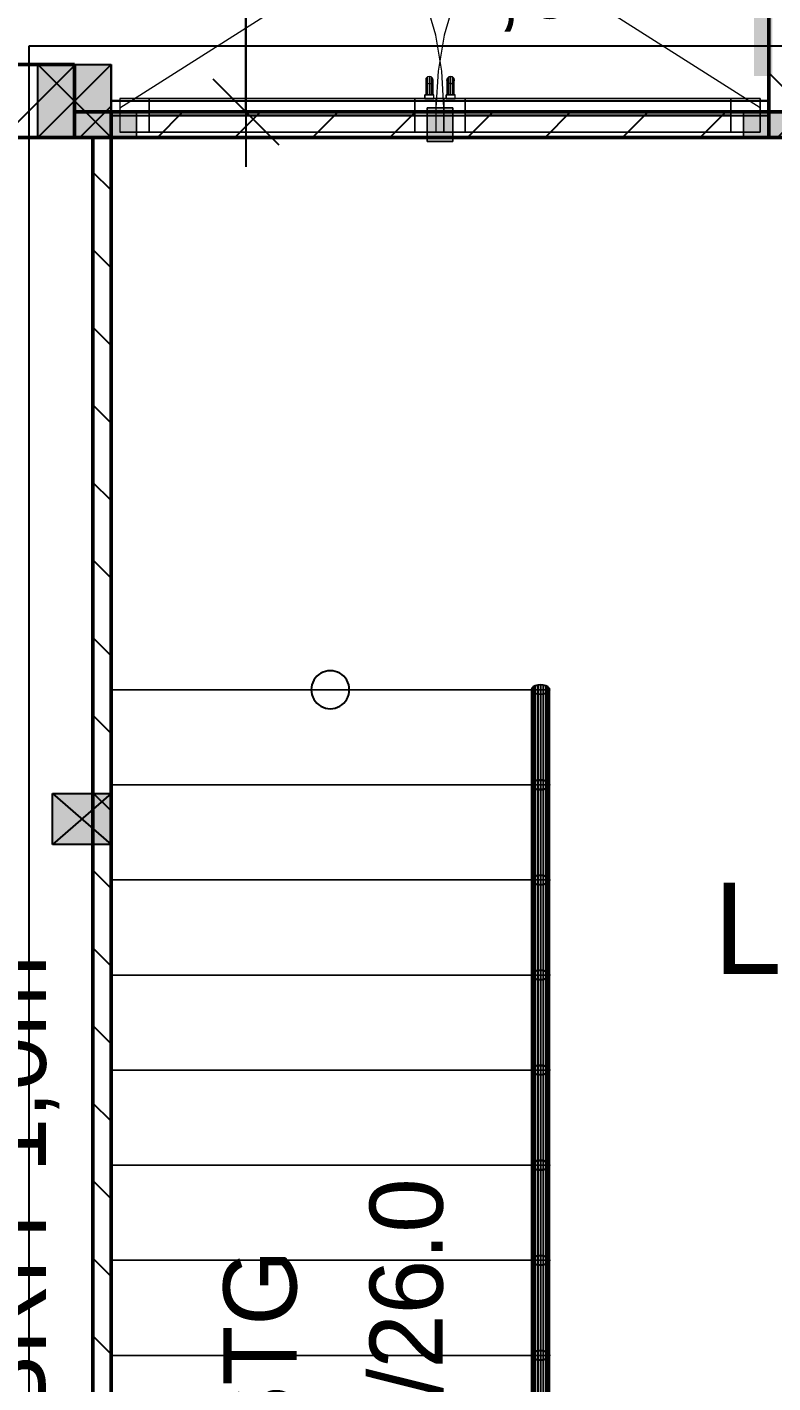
# Model space of a CAD drawing. Extents: x 0 to 756, y -25 to 420.
# Drawn here: x 216 to 256.8, y 191.5 to 265.6 of the extents above; entities that cross this region are included whole.
import ezdxf
from ezdxf.lldxf.tags import DXFTag

# ---------------------------------------------------------------- set-up
doc = ezdxf.new("R2010")
doc.units = 0
doc.layers.get('0').update_dxf_attribs({"lineweight": 25})
doc.layers.get('DEFPOINTS').update_dxf_attribs({"lineweight": 25})
doc.layers.add('A_Geschossdecke', color=7, linetype='Continuous', lineweight=25, true_color=0x008080)
doc.layers.add('H_Heizung', color=1, linetype='Continuous', lineweight=25, true_color=0xff0000)
for name, color, linetype, lineweight in [('A_Innenwand', 7, 'Continuous', 25), ('FENSTER', 7, 'Continuous', 13), ('FENSTER-FL_GEL', 7, 'VERDECKT2_S2', 13), ('FENSTERBANK', 7, 'Continuous', 13), ('PFOSTEN__ST_TZEN', 7, 'Continuous', 13), ('Standard', 7, 'Continuous', 25), ('TREPPE', 7, 'Continuous', 13), ('WAND_HOLZ_NICHT_TRAGEND', 7, 'Continuous', 13), ('WAND_HOLZ_TRAGEND', 7, 'Continuous', 13)]:
    doc.layers.add(name, color=color, linetype=linetype, lineweight=lineweight)
doc.styles.get("Standard").update_dxf_attribs({"font": 'arial.ttf'})
tags = doc.linetypes.add('VERDECKT2_S2', pattern=[0.27, 0.2, -0.07]).pattern_tags.tags
tags[6:7] = [DXFTag(74, 4), DXFTag(75, 0), DXFTag(340, '0'), DXFTag(46, 1.0), DXFTag(50, 0.0), DXFTag(44, 0.0), DXFTag(45, 0.0)]
tags[4:5] = [DXFTag(74, 4), DXFTag(75, 0), DXFTag(340, '0'), DXFTag(46, 1.0), DXFTag(50, 0.0), DXFTag(44, 0.0), DXFTag(45, 0.0)]

# ---------------------------------------------------------------- blocks, each defined once
blk = doc.blocks.new('Referenz-A0T78P30OY')
at = {"layer": 'DEFPOINTS', "color": 0, "linetype": 'Continuous', "lineweight": -2, "ltscale": 0.25}
for p, q in [((227.987, 260.978), (227.987, 260.978)), ((256.607, 260.978), (256.607, 260.978))]:
    blk.add_line(p, q, dxfattribs=at)
at = {"layer": 'DEFPOINTS', "color": 0, "linetype": 'Continuous', "lineweight": 18, "ltscale": 0.18}
for p, q in [((218.607, 259.578), (218.607, 259.578)), ((220.607, 259.578), (220.607, 259.578)), ((220.607, 259.578), (220.607, 259.578)), ((256.607, 259.578), (256.607, 259.578)), ((256.607, 259.578), (256.607, 259.578)), ((244.607, 229.378), (244.607, 229.378)), ((244.607, 229.378), (244.607, 229.378)), ((220.607, 223.71), (220.607, 223.71)), ((220.607, 223.71), (220.607, 223.71)), ((220.607, 220.91), (220.607, 220.91)), ((220.607, 220.91), (220.607, 220.91))]:
    blk.add_line(p, q, dxfattribs=at)
at = {"layer": 'FENSTER', "color": 0}
for p, q in [((237.854, 262.818), (237.827, 262.718)), ((237.854, 262.818), (237.827, 262.718)), ((237.827, 262.718), (237.827, 261.918)), ((237.827, 262.718), (237.827, 262.718)), ((237.827, 262.718), (237.854, 262.618)), ((237.827, 262.718), (237.854, 262.618)), ((237.927, 262.891), (237.854, 262.818)), ((237.927, 262.891), (237.854, 262.818)), ((237.854, 261.918), (237.854, 262.818)), ((237.854, 262.818), (237.854, 262.818)), ((237.854, 262.618), (237.854, 261.918)), ((237.854, 262.618), (237.927, 262.545)), ((237.854, 262.618), (237.854, 262.618)), ((237.854, 262.618), (237.927, 262.545)), ((238.027, 262.918), (237.927, 262.891)), ((238.027, 262.918), (237.927, 262.891)), ((237.927, 261.918), (237.927, 262.891)), ((237.927, 262.891), (237.927, 262.891)), ((237.927, 261.918), (237.927, 262.545)), ((237.927, 262.545), (238.027, 262.518)), ((237.927, 262.545), (237.927, 262.545)), ((237.927, 262.545), (238.027, 262.518)), ((238.027, 261.918), (238.027, 262.918)), ((238.127, 262.891), (238.027, 262.918)), ((238.027, 262.918), (238.027, 262.918)), ((238.127, 262.891), (238.027, 262.918)), ((238.027, 262.518), (238.127, 262.545)), ((238.027, 262.518), (238.127, 262.545)), ((238.027, 261.918), (238.027, 262.518)), ((238.027, 262.518), (238.027, 262.518)), ((238.127, 261.918), (238.127, 262.891)), ((238.2, 262.818), (238.127, 262.891)), ((238.127, 262.891), (238.127, 262.891)), ((238.2, 262.818), (238.127, 262.891)), ((238.127, 262.545), (238.2, 262.618)), ((238.127, 262.545), (238.2, 262.618)), ((238.127, 261.918), (238.127, 262.545)), ((238.127, 262.545), (238.127, 262.545)), ((238.2, 261.918), (238.2, 262.818)), ((238.227, 262.718), (238.2, 262.818)), ((238.2, 262.818), (238.2, 262.818)), ((238.227, 262.718), (238.2, 262.818)), ((238.2, 262.618), (238.227, 262.718)), ((238.2, 262.618), (238.227, 262.718)), ((238.2, 261.918), (238.2, 262.618)), ((238.2, 262.618), (238.2, 262.618)), ((238.227, 261.918), (238.227, 262.718)), ((238.227, 262.718), (238.227, 262.718)), ((239.014, 262.818), (238.987, 262.718)), ((238.987, 262.718), (239.014, 262.818)), ((238.987, 262.718), (238.987, 261.918)), ((239.014, 262.618), (238.987, 262.718)), ((238.987, 262.718), (238.987, 262.718)), ((238.987, 262.718), (239.014, 262.618)), ((239.087, 262.891), (239.014, 262.818)), ((239.014, 262.818), (239.087, 262.891)), ((239.014, 261.918), (239.014, 262.818)), ((239.014, 262.818), (239.014, 262.818)), ((239.087, 262.545), (239.014, 262.618)), ((239.014, 262.618), (239.014, 261.918)), ((239.014, 262.618), (239.087, 262.545)), ((239.014, 262.618), (239.014, 262.618)), ((239.187, 262.918), (239.087, 262.891)), ((239.087, 262.891), (239.187, 262.918)), ((239.087, 261.918), (239.087, 262.891)), ((239.087, 262.891), (239.087, 262.891)), ((239.187, 262.518), (239.087, 262.545)), ((239.087, 261.918), (239.087, 262.545)), ((239.087, 262.545), (239.187, 262.518)), ((239.087, 262.545), (239.087, 262.545)), ((239.187, 261.918), (239.187, 262.918)), ((239.287, 262.891), (239.187, 262.918)), ((239.187, 262.918), (239.287, 262.891)), ((239.187, 262.918), (239.187, 262.918)), ((239.287, 262.545), (239.187, 262.518)), ((239.187, 262.518), (239.287, 262.545)), ((239.187, 261.918), (239.187, 262.518)), ((239.187, 262.518), (239.187, 262.518)), ((239.287, 261.918), (239.287, 262.891)), ((239.36, 262.818), (239.287, 262.891)), ((239.287, 262.891), (239.36, 262.818)), ((239.287, 262.891), (239.287, 262.891)), ((239.36, 262.618), (239.287, 262.545)), ((239.287, 262.545), (239.36, 262.618)), ((239.287, 261.918), (239.287, 262.545)), ((239.287, 262.545), (239.287, 262.545)), ((239.36, 261.918), (239.36, 262.818)), ((239.387, 262.718), (239.36, 262.818)), ((239.36, 262.818), (239.387, 262.718)), ((239.36, 262.818), (239.36, 262.818)), ((239.387, 262.718), (239.36, 262.618)), ((239.36, 262.618), (239.387, 262.718)), ((239.36, 261.918), (239.36, 262.618)), ((239.36, 262.618), (239.36, 262.618)), ((239.387, 261.918), (239.387, 262.718)), ((239.387, 262.718), (239.387, 262.718)), ((238.277, 261.918), (237.777, 261.918)), ((237.777, 261.918), (237.777, 261.718)), ((237.777, 261.918), (238.277, 261.918)), ((237.777, 261.718), (237.777, 261.918)), ((237.777, 261.918), (237.777, 261.918)), ((237.827, 261.918), (237.854, 261.918)), ((237.827, 261.918), (237.854, 261.918)), ((237.854, 261.918), (237.927, 261.918)), ((237.854, 261.918), (237.927, 261.918)), ((237.927, 261.918), (238.027, 261.918)), ((237.927, 261.918), (238.027, 261.918)), ((238.027, 261.918), (238.127, 261.918)), ((238.027, 261.918), (238.127, 261.918)), ((238.127, 261.918), (238.2, 261.918)), ((238.127, 261.918), (238.2, 261.918)), ((238.2, 261.918), (238.227, 261.918)), ((238.2, 261.918), (238.227, 261.918)), ((238.277, 261.718), (238.277, 261.918)), ((238.277, 261.718), (238.277, 261.918)), ((238.277, 261.918), (238.277, 261.918)), ((239.437, 261.918), (238.937, 261.918)), ((238.937, 261.918), (238.937, 261.718)), ((238.937, 261.918), (239.437, 261.918)), ((238.937, 261.718), (238.937, 261.918)), ((238.937, 261.918), (238.937, 261.918)), ((238.987, 261.918), (239.014, 261.918)), ((238.987, 261.918), (239.014, 261.918)), ((239.014, 261.918), (239.087, 261.918)), ((239.014, 261.918), (239.087, 261.918)), ((239.087, 261.918), (239.187, 261.918)), ((239.087, 261.918), (239.187, 261.918)), ((239.187, 261.918), (239.287, 261.918)), ((239.187, 261.918), (239.287, 261.918)), ((239.287, 261.918), (239.36, 261.918)), ((239.287, 261.918), (239.36, 261.918)), ((239.36, 261.918), (239.387, 261.918)), ((239.36, 261.918), (239.387, 261.918)), ((239.437, 261.718), (239.437, 261.918)), ((239.437, 261.718), (239.437, 261.918)), ((239.437, 261.918), (239.437, 261.918)), ((222.687, 261.718), (221.087, 261.718)), ((221.087, 261.718), (221.087, 259.878)), ((222.687, 261.718), (221.087, 261.718)), ((221.087, 261.718), (221.087, 261.718)), ((221.087, 261.718), (221.087, 259.878)), ((222.687, 259.878), (222.687, 261.718)), ((222.687, 261.718), (222.687, 261.718)), ((222.687, 261.718), (222.687, 259.878)), ((237.227, 261.718), (222.687, 261.718)), ((222.687, 261.718), (222.687, 259.878)), ((237.227, 261.718), (222.687, 261.718)), ((222.687, 261.718), (222.687, 261.718)), ((222.687, 261.718), (222.687, 259.878)), ((237.227, 261.718), (222.687, 261.718)), ((222.687, 261.718), (222.687, 259.878)), ((237.227, 261.718), (222.687, 261.718)), ((222.687, 261.718), (222.687, 261.718)), ((222.687, 261.718), (222.687, 259.878)), ((238.827, 261.718), (237.227, 261.718)), ((237.227, 261.718), (237.227, 259.878)), ((238.827, 261.718), (237.227, 261.718)), ((237.227, 261.718), (237.227, 261.718)), ((237.227, 261.718), (237.227, 259.878)), ((237.227, 259.878), (237.227, 261.718)), ((237.227, 261.718), (237.227, 261.718)), ((237.227, 261.718), (237.227, 259.878)), ((237.227, 259.878), (237.227, 261.718)), ((237.227, 261.718), (237.227, 261.718)), ((237.227, 261.718), (237.227, 259.878)), ((237.777, 261.718), (238.277, 261.718)), ((237.777, 261.718), (237.777, 261.718)), ((237.777, 261.718), (238.277, 261.718)), ((238.277, 261.718), (238.277, 261.718)), ((238.827, 259.878), (238.827, 261.718)), ((238.827, 261.718), (238.827, 261.718)), ((238.827, 261.718), (238.827, 259.878)), ((238.937, 261.718), (239.437, 261.718)), ((238.937, 261.718), (238.937, 261.718)), ((238.937, 261.718), (239.437, 261.718)), ((239.437, 261.718), (239.437, 261.718)), ((237.227, 260.798), (222.687, 260.798)), ((222.687, 260.798), (222.687, 260.798)), ((222.687, 260.798), (237.227, 260.798)), ((222.687, 260.798), (237.227, 260.798)), ((222.687, 260.798), (237.227, 260.798)), ((229.957, 260.798), (222.687, 260.798)), ((237.227, 260.798), (229.957, 260.798)), ((237.227, 260.798), (237.227, 260.798)), ((254.527, 260.798), (239.987, 260.798)), ((239.987, 260.798), (239.987, 260.798)), ((239.987, 260.798), (254.527, 260.798)), ((254.527, 260.798), (239.987, 260.798)), ((254.527, 260.798), (239.987, 260.798)), ((247.257, 260.798), (239.987, 260.798)), ((254.527, 260.798), (247.257, 260.798)), ((254.527, 260.798), (254.527, 260.798)), ((221.087, 259.878), (222.687, 259.878)), ((221.087, 259.878), (221.087, 259.878)), ((222.687, 259.878), (221.087, 259.878)), ((222.687, 259.878), (222.687, 259.878)), ((222.687, 259.878), (237.227, 259.878)), ((222.687, 259.878), (222.687, 259.878)), ((237.227, 259.878), (222.687, 259.878)), ((222.687, 259.878), (237.227, 259.878)), ((222.687, 259.878), (222.687, 259.878)), ((237.227, 259.878), (222.687, 259.878)), ((237.227, 259.878), (238.827, 259.878)), ((237.227, 259.878), (237.227, 259.878)), ((238.827, 259.878), (237.227, 259.878)), ((237.227, 259.878), (237.227, 259.878)), ((237.227, 259.878), (237.227, 259.878)), ((238.827, 259.878), (238.827, 259.878))]:
    blk.add_line(p, q, dxfattribs=at)
at = {"layer": 'FENSTER', "color": 0, "linetype": 'Continuous', "ltscale": 0.13}
for p, q in [((237.907, 259.358), (237.907, 261.198)), ((237.907, 261.198), (239.307, 261.198)), ((239.307, 261.198), (237.907, 261.198)), ((237.907, 261.198), (237.907, 259.358)), ((239.307, 261.198), (237.907, 261.198)), ((237.907, 261.198), (237.907, 261.198)), ((237.907, 261.198), (237.907, 259.358)), ((239.987, 261.718), (238.387, 261.718)), ((238.387, 261.718), (238.387, 259.878)), ((239.987, 261.718), (238.387, 261.718)), ((238.387, 261.718), (238.387, 261.718)), ((238.387, 261.718), (238.387, 259.878)), ((239.307, 261.198), (239.307, 259.358)), ((239.307, 259.358), (239.307, 261.198)), ((239.307, 261.198), (239.307, 261.198)), ((239.307, 261.198), (239.307, 259.358)), ((239.987, 259.878), (239.987, 261.718)), ((239.987, 261.718), (239.987, 261.718)), ((239.987, 261.718), (239.987, 259.878)), ((254.527, 261.718), (239.987, 261.718)), ((239.987, 261.718), (239.987, 259.878)), ((254.527, 261.718), (239.987, 261.718)), ((239.987, 261.718), (239.987, 261.718)), ((239.987, 261.718), (239.987, 259.878)), ((254.527, 261.718), (239.987, 261.718)), ((239.987, 261.718), (239.987, 259.878)), ((254.527, 261.718), (239.987, 261.718)), ((239.987, 261.718), (239.987, 261.718)), ((239.987, 261.718), (239.987, 259.878)), ((256.127, 261.718), (254.527, 261.718)), ((254.527, 261.718), (254.527, 259.878)), ((256.127, 261.718), (254.527, 261.718)), ((254.527, 261.718), (254.527, 261.718)), ((254.527, 261.718), (254.527, 259.878)), ((254.527, 259.878), (254.527, 261.718)), ((254.527, 261.718), (254.527, 261.718)), ((254.527, 261.718), (254.527, 259.878)), ((254.527, 259.878), (254.527, 261.718)), ((254.527, 261.718), (254.527, 261.718)), ((254.527, 261.718), (254.527, 259.878)), ((256.127, 259.878), (256.127, 261.718)), ((256.127, 261.718), (256.127, 261.718)), ((256.127, 261.718), (256.127, 259.878)), ((220.607, 259.578), (220.607, 260.978)), ((220.607, 260.978), (222.007, 260.978)), ((222.007, 260.978), (220.607, 260.978)), ((220.607, 260.978), (220.607, 259.578)), ((222.007, 260.978), (220.607, 260.978)), ((220.607, 260.978), (220.607, 260.978)), ((220.607, 260.978), (220.607, 259.578)), ((222.007, 260.978), (222.007, 259.578)), ((222.007, 259.578), (222.007, 260.978)), ((222.007, 260.978), (237.907, 260.978)), ((222.007, 259.578), (222.007, 260.978)), ((222.007, 260.978), (222.007, 260.978)), ((222.007, 260.978), (222.007, 259.578)), ((255.207, 260.978), (222.007, 260.978)), ((222.007, 260.978), (222.007, 259.578)), ((255.207, 260.978), (222.007, 260.978)), ((222.007, 260.978), (222.007, 260.978)), ((222.007, 260.978), (222.007, 259.578)), ((255.207, 260.978), (222.007, 260.978)), ((222.007, 260.978), (222.007, 259.578)), ((255.207, 260.978), (222.007, 260.978)), ((222.007, 260.978), (222.007, 260.978)), ((222.007, 260.978), (222.007, 259.578)), ((237.907, 260.978), (237.907, 259.578)), ((239.307, 259.578), (239.307, 260.978)), ((239.307, 260.978), (255.207, 260.978)), ((255.207, 259.578), (255.207, 260.978)), ((255.207, 260.978), (256.607, 260.978)), ((255.207, 260.978), (255.207, 259.578)), ((256.607, 260.978), (255.207, 260.978)), ((255.207, 260.978), (255.207, 259.578)), ((256.607, 260.978), (255.207, 260.978)), ((255.207, 260.978), (255.207, 260.978)), ((255.207, 260.978), (255.207, 259.578)), ((255.207, 259.578), (255.207, 260.978)), ((255.207, 260.978), (255.207, 260.978)), ((255.207, 260.978), (255.207, 259.578)), ((255.207, 259.578), (255.207, 260.978)), ((255.207, 260.978), (255.207, 260.978)), ((255.207, 260.978), (255.207, 259.578)), ((256.607, 260.978), (256.607, 259.578)), ((256.607, 259.578), (256.607, 260.978)), ((256.607, 260.978), (256.607, 260.978)), ((256.607, 260.978), (256.607, 259.578)), ((222.007, 259.578), (220.607, 259.578)), ((220.607, 259.578), (222.007, 259.578)), ((220.607, 259.578), (220.607, 259.578)), ((222.007, 259.578), (220.607, 259.578)), ((237.907, 259.578), (222.007, 259.578)), ((222.007, 259.578), (222.007, 259.578)), ((222.007, 259.578), (255.207, 259.578)), ((222.007, 259.578), (222.007, 259.578)), ((255.207, 259.578), (222.007, 259.578)), ((222.007, 259.578), (255.207, 259.578)), ((222.007, 259.578), (222.007, 259.578)), ((255.207, 259.578), (222.007, 259.578)), ((238.387, 259.878), (239.987, 259.878)), ((238.387, 259.878), (238.387, 259.878)), ((239.987, 259.878), (238.387, 259.878)), ((255.207, 259.578), (239.307, 259.578)), ((239.987, 259.878), (239.987, 259.878)), ((239.987, 259.878), (254.527, 259.878)), ((239.987, 259.878), (239.987, 259.878)), ((254.527, 259.878), (239.987, 259.878)), ((239.987, 259.878), (254.527, 259.878)), ((239.987, 259.878), (239.987, 259.878)), ((254.527, 259.878), (239.987, 259.878)), ((254.527, 259.878), (256.127, 259.878)), ((254.527, 259.878), (254.527, 259.878)), ((256.127, 259.878), (254.527, 259.878)), ((254.527, 259.878), (254.527, 259.878)), ((254.527, 259.878), (254.527, 259.878)), ((256.607, 259.578), (255.207, 259.578)), ((255.207, 259.578), (256.607, 259.578)), ((255.207, 259.578), (255.207, 259.578)), ((256.607, 259.578), (255.207, 259.578)), ((255.207, 259.578), (255.207, 259.578)), ((255.207, 259.578), (255.207, 259.578)), ((256.127, 259.878), (256.127, 259.878)), ((256.607, 259.578), (256.607, 259.578)), ((239.307, 259.358), (237.907, 259.358)), ((237.907, 259.358), (239.307, 259.358)), ((237.907, 259.358), (237.907, 259.358)), ((239.307, 259.358), (237.907, 259.358)), ((239.307, 259.358), (239.307, 259.358))]:
    blk.add_line(p, q, dxfattribs=at)
for points in [[(237.907, 259.358), (239.307, 259.358), (237.907, 261.198)], [(239.307, 259.358), (239.307, 261.198), (237.907, 261.198)], [(220.607, 259.578), (222.007, 259.578), (220.607, 260.978)], [(222.007, 259.578), (222.007, 260.978), (220.607, 260.978)], [(222.007, 260.978), (220.607, 260.978), (220.607, 260.978)], [(255.207, 259.578), (256.607, 259.578), (255.207, 260.978)], [(256.607, 259.578), (256.607, 260.978), (255.207, 260.978)], [(256.607, 260.978), (255.207, 260.978), (255.207, 260.978)]]:
    blk.add_solid(points, dxfattribs=at)
at = {"layer": 'FENSTER-FL_GEL', "color": 0, "linetype": 'VERDECKT2_S2', "ltscale": 0.13}
for p, q in [((221.087, 261.198), (236.066, 270.703)), ((256.127, 261.198), (241.149, 270.703)), ((238.375, 265.176), (237.816, 267.102)), ((239.399, 267.102), (238.839, 265.176)), ((238.714, 263.2), (238.375, 265.176)), ((238.839, 265.176), (238.501, 263.2)), ((238.501, 263.2), (238.387, 261.198)), ((238.827, 261.198), (238.714, 263.2))]:
    blk.add_line(p, q, dxfattribs=at)
at = {"layer": 'FENSTERBANK', "color": 0, "lineweight": -2}
for p, q in [((220.607, 261.578), (220.607, 260.778)), ((256.607, 261.578), (220.607, 261.578)), ((220.607, 261.578), (220.607, 261.578)), ((220.607, 261.578), (220.607, 260.978)), ((220.607, 261.578), (256.607, 261.578)), ((256.607, 261.578), (220.607, 261.578)), ((220.607, 261.578), (220.607, 260.778)), ((220.607, 260.978), (220.607, 261.578)), ((220.607, 261.578), (256.607, 261.578)), ((220.607, 261.578), (220.607, 261.578)), ((256.607, 260.778), (256.607, 261.578)), ((256.607, 261.578), (256.607, 260.978)), ((256.607, 261.578), (256.607, 261.578)), ((256.607, 260.778), (256.607, 261.578)), ((256.607, 260.978), (256.607, 261.578)), ((256.607, 261.578), (256.607, 261.578)), ((220.607, 260.978), (220.607, 260.778)), ((220.607, 260.978), (220.607, 260.978)), ((220.607, 260.978), (256.607, 260.978)), ((256.607, 260.978), (220.607, 260.978)), ((256.607, 260.978), (220.607, 260.978)), ((220.607, 260.978), (220.607, 260.978)), ((220.607, 260.978), (256.607, 260.978)), ((220.607, 260.778), (220.607, 260.978)), ((220.607, 260.778), (256.607, 260.778)), ((220.607, 260.778), (220.607, 260.778)), ((220.607, 260.778), (256.607, 260.778)), ((220.607, 260.778), (256.607, 260.778)), ((220.607, 260.778), (220.607, 260.778)), ((220.607, 260.778), (256.607, 260.778)), ((256.607, 260.978), (256.607, 260.978)), ((256.607, 260.978), (256.607, 260.778)), ((256.607, 260.978), (256.607, 260.978)), ((256.607, 260.778), (256.607, 260.978)), ((256.607, 260.778), (256.607, 260.778)), ((256.607, 260.778), (256.607, 260.778))]:
    blk.add_line(p, q, dxfattribs=at)
at = {"layer": 'FENSTERBANK', "color": 0, "lineweight": 18}
for p, q in [((220.607, 260.978), (256.607, 260.978)), ((256.607, 260.978), (220.607, 260.978))]:
    blk.add_line(p, q, dxfattribs=at)
at = {"layer": 'Standard', "color": 0, "lineweight": -2}
for p, q in [((227.987, 260.978), (227.987, 270.975)), ((227.987, 266.978), (227.987, 257.978)), ((216.607, 263.578), (220.607, 263.578)), ((216.607, 259.578), (216.607, 263.578)), ((216.607, 263.578), (220.607, 259.578)), ((220.607, 263.578), (216.607, 259.578)), ((220.607, 263.578), (220.607, 259.578)), ((220.607, 259.578), (220.607, 263.578)), ((226.187, 262.778), (229.787, 259.178)), ((224.987, 260.978), (230.987, 260.978)), ((220.607, 259.578), (216.607, 259.578)), ((243.632, 229.458), (243.607, 229.378)), ((243.607, 229.378), (243.607, 224.178)), ((243.632, 229.298), (243.607, 229.378)), ((243.703, 229.531), (243.632, 229.458)), ((243.632, 229.458), (243.632, 224.258)), ((243.703, 229.225), (243.632, 229.298)), ((243.632, 229.298), (243.632, 224.098)), ((243.813, 229.588), (243.703, 229.531)), ((243.703, 229.531), (243.703, 224.331)), ((243.813, 229.168), (243.703, 229.225)), ((243.703, 229.225), (243.703, 224.025)), ((243.953, 229.625), (243.813, 229.588)), ((243.813, 229.588), (243.813, 224.388)), ((243.953, 229.131), (243.813, 229.168)), ((243.813, 229.168), (243.813, 223.968)), ((244.107, 229.638), (243.953, 229.625)), ((243.953, 229.625), (243.953, 224.425)), ((244.107, 229.118), (243.953, 229.131)), ((243.953, 229.131), (243.953, 223.931)), ((244.107, 229.638), (244.107, 224.438)), ((244.262, 229.625), (244.107, 229.638)), ((244.262, 229.131), (244.107, 229.118)), ((244.107, 229.118), (244.107, 223.918)), ((244.262, 229.625), (244.262, 224.425)), ((244.401, 229.588), (244.262, 229.625)), ((244.401, 229.168), (244.262, 229.131)), ((244.262, 229.131), (244.262, 223.931)), ((244.401, 229.588), (244.401, 224.388)), ((244.512, 229.531), (244.401, 229.588)), ((244.512, 229.225), (244.401, 229.168)), ((244.401, 229.168), (244.401, 223.968)), ((244.512, 229.531), (244.512, 224.331)), ((244.583, 229.458), (244.512, 229.531)), ((244.583, 229.298), (244.512, 229.225)), ((244.512, 229.225), (244.512, 224.025)), ((244.583, 229.458), (244.583, 224.258)), ((244.607, 229.378), (244.583, 229.458)), ((244.607, 229.378), (244.583, 229.298)), ((244.583, 229.298), (244.583, 224.098)), ((244.607, 224.178), (244.607, 229.378)), ((243.607, 224.178), (243.632, 224.258)), ((243.632, 224.258), (243.607, 224.178)), ((243.607, 224.178), (243.632, 224.098)), ((243.607, 224.178), (243.607, 218.978)), ((243.632, 224.098), (243.607, 224.178)), ((243.632, 224.258), (243.703, 224.331)), ((243.703, 224.331), (243.632, 224.258)), ((243.632, 224.258), (243.632, 219.058)), ((243.632, 224.098), (243.703, 224.025)), ((243.703, 224.025), (243.632, 224.098)), ((243.632, 224.098), (243.632, 218.898)), ((243.703, 224.331), (243.813, 224.388)), ((243.813, 224.388), (243.703, 224.331)), ((243.703, 224.331), (243.703, 219.131)), ((243.703, 224.025), (243.813, 223.968)), ((243.813, 223.968), (243.703, 224.025)), ((243.703, 224.025), (243.703, 218.825)), ((243.813, 224.388), (243.953, 224.425)), ((243.953, 224.425), (243.813, 224.388)), ((243.813, 224.388), (243.813, 219.188)), ((243.813, 223.968), (243.953, 223.931)), ((243.953, 223.931), (243.813, 223.968)), ((243.813, 223.968), (243.813, 218.768)), ((243.953, 224.425), (244.107, 224.438)), ((244.107, 224.438), (243.953, 224.425)), ((243.953, 224.425), (243.953, 219.225)), ((243.953, 223.931), (244.107, 223.918)), ((244.107, 223.918), (243.953, 223.931)), ((243.953, 223.931), (243.953, 218.731)), ((244.107, 224.438), (244.262, 224.425)), ((244.107, 224.438), (244.107, 219.238)), ((244.262, 224.425), (244.107, 224.438)), ((244.107, 223.918), (244.262, 223.931)), ((244.262, 223.931), (244.107, 223.918)), ((244.107, 223.918), (244.107, 218.718)), ((244.262, 224.425), (244.401, 224.388)), ((244.262, 224.425), (244.262, 219.225)), ((244.401, 224.388), (244.262, 224.425)), ((244.262, 223.931), (244.401, 223.968)), ((244.401, 223.968), (244.262, 223.931)), ((244.262, 223.931), (244.262, 218.731)), ((244.401, 224.388), (244.512, 224.331)), ((244.401, 224.388), (244.401, 219.188)), ((244.512, 224.331), (244.401, 224.388)), ((244.401, 223.968), (244.512, 224.025)), ((244.512, 224.025), (244.401, 223.968)), ((244.401, 223.968), (244.401, 218.768)), ((244.512, 224.331), (244.583, 224.258)), ((244.512, 224.331), (244.512, 219.131)), ((244.583, 224.258), (244.512, 224.331)), ((244.512, 224.025), (244.583, 224.098)), ((244.583, 224.098), (244.512, 224.025)), ((244.512, 224.025), (244.512, 218.825)), ((244.583, 224.258), (244.607, 224.178)), ((244.583, 224.258), (244.583, 219.058)), ((244.607, 224.178), (244.583, 224.258)), ((244.583, 224.098), (244.607, 224.178)), ((244.607, 224.178), (244.583, 224.098)), ((244.583, 224.098), (244.583, 218.898)), ((244.607, 218.978), (244.607, 224.178)), ((217.407, 223.71), (220.607, 223.71)), ((217.407, 220.91), (217.407, 223.71)), ((217.407, 223.71), (220.607, 220.91)), ((220.607, 223.71), (217.407, 220.91)), ((220.607, 223.71), (220.607, 220.91)), ((220.607, 220.91), (220.607, 223.71)), ((220.607, 220.91), (217.407, 220.91)), ((243.607, 218.978), (243.632, 219.058)), ((243.632, 219.058), (243.607, 218.978)), ((243.607, 218.978), (243.632, 218.898)), ((243.607, 218.978), (243.607, 213.778)), ((243.632, 218.898), (243.607, 218.978)), ((243.632, 219.058), (243.703, 219.131)), ((243.703, 219.131), (243.632, 219.058)), ((243.632, 219.058), (243.632, 213.858)), ((243.632, 218.898), (243.703, 218.825)), ((243.703, 218.825), (243.632, 218.898)), ((243.632, 218.898), (243.632, 213.698)), ((243.703, 219.131), (243.813, 219.188)), ((243.813, 219.188), (243.703, 219.131)), ((243.703, 219.131), (243.703, 213.931)), ((243.703, 218.825), (243.813, 218.768)), ((243.813, 218.768), (243.703, 218.825)), ((243.703, 218.825), (243.703, 213.625)), ((243.813, 219.188), (243.953, 219.225)), ((243.953, 219.225), (243.813, 219.188)), ((243.813, 219.188), (243.813, 213.988)), ((243.813, 218.768), (243.953, 218.731)), ((243.953, 218.731), (243.813, 218.768)), ((243.813, 218.768), (243.813, 213.568)), ((243.953, 219.225), (244.107, 219.238)), ((244.107, 219.238), (243.953, 219.225)), ((243.953, 219.225), (243.953, 214.025)), ((243.953, 218.731), (244.107, 218.718)), ((244.107, 218.718), (243.953, 218.731)), ((243.953, 218.731), (243.953, 213.531)), ((244.107, 219.238), (244.262, 219.225)), ((244.107, 219.238), (244.107, 214.038)), ((244.262, 219.225), (244.107, 219.238)), ((244.107, 218.718), (244.262, 218.731)), ((244.262, 218.731), (244.107, 218.718)), ((244.262, 219.225), (244.401, 219.188)), ((244.262, 219.225), (244.262, 214.025)), ((244.401, 219.188), (244.262, 219.225)), ((244.262, 218.731), (244.401, 218.768)), ((244.401, 218.768), (244.262, 218.731)), ((244.262, 218.731), (244.262, 213.531)), ((244.401, 219.188), (244.512, 219.131)), ((244.401, 219.188), (244.401, 213.988)), ((244.512, 219.131), (244.401, 219.188)), ((244.401, 218.768), (244.512, 218.825)), ((244.512, 218.825), (244.401, 218.768)), ((244.401, 218.768), (244.401, 213.568)), ((244.512, 219.131), (244.583, 219.058)), ((244.512, 219.131), (244.512, 213.931)), ((244.583, 219.058), (244.512, 219.131)), ((244.512, 218.825), (244.583, 218.898)), ((244.583, 218.898), (244.512, 218.825)), ((244.512, 218.825), (244.512, 213.625)), ((244.583, 219.058), (244.607, 218.978)), ((244.583, 219.058), (244.583, 213.858)), ((244.607, 218.978), (244.583, 219.058)), ((244.583, 218.898), (244.607, 218.978)), ((244.607, 218.978), (244.583, 218.898)), ((244.583, 218.898), (244.583, 213.698)), ((244.607, 213.778), (244.607, 218.978)), ((244.107, 218.718), (244.107, 213.518)), ((243.607, 213.778), (243.632, 213.858)), ((243.632, 213.858), (243.607, 213.778)), ((243.607, 213.778), (243.632, 213.698)), ((243.607, 213.778), (243.607, 208.578)), ((243.632, 213.698), (243.607, 213.778)), ((243.632, 213.858), (243.703, 213.931)), ((243.703, 213.931), (243.632, 213.858)), ((243.632, 213.858), (243.632, 208.658)), ((243.632, 213.698), (243.703, 213.625)), ((243.703, 213.625), (243.632, 213.698)), ((243.632, 213.698), (243.632, 208.498)), ((243.703, 213.931), (243.813, 213.988)), ((243.813, 213.988), (243.703, 213.931)), ((243.703, 213.931), (243.703, 208.731)), ((243.703, 213.625), (243.813, 213.568)), ((243.813, 213.568), (243.703, 213.625)), ((243.703, 213.625), (243.703, 208.425)), ((243.813, 213.988), (243.953, 214.025)), ((243.953, 214.025), (243.813, 213.988)), ((243.813, 213.988), (243.813, 208.788)), ((243.813, 213.568), (243.953, 213.531)), ((243.953, 213.531), (243.813, 213.568)), ((243.813, 213.568), (243.813, 208.368)), ((243.953, 214.025), (244.107, 214.038)), ((244.107, 214.038), (243.953, 214.025)), ((243.953, 214.025), (243.953, 208.825)), ((243.953, 213.531), (244.107, 213.518)), ((244.107, 213.518), (243.953, 213.531)), ((243.953, 213.531), (243.953, 208.331)), ((244.107, 214.038), (244.262, 214.025)), ((244.107, 214.038), (244.107, 208.838)), ((244.262, 214.025), (244.107, 214.038)), ((244.107, 213.518), (244.262, 213.531)), ((244.262, 213.531), (244.107, 213.518)), ((244.262, 214.025), (244.401, 213.988)), ((244.262, 214.025), (244.262, 208.825)), ((244.401, 213.988), (244.262, 214.025)), ((244.262, 213.531), (244.401, 213.568)), ((244.401, 213.568), (244.262, 213.531)), ((244.262, 213.531), (244.262, 208.331)), ((244.401, 213.988), (244.512, 213.931)), ((244.401, 213.988), (244.401, 208.788)), ((244.512, 213.931), (244.401, 213.988)), ((244.401, 213.568), (244.512, 213.625)), ((244.512, 213.625), (244.401, 213.568)), ((244.401, 213.568), (244.401, 208.368)), ((244.512, 213.931), (244.583, 213.858)), ((244.512, 213.931), (244.512, 208.731)), ((244.583, 213.858), (244.512, 213.931)), ((244.512, 213.625), (244.583, 213.698)), ((244.583, 213.698), (244.512, 213.625)), ((244.512, 213.625), (244.512, 208.425)), ((244.583, 213.858), (244.607, 213.778)), ((244.583, 213.858), (244.583, 208.658)), ((244.607, 213.778), (244.583, 213.858)), ((244.583, 213.698), (244.607, 213.778)), ((244.607, 213.778), (244.583, 213.698)), ((244.583, 213.698), (244.583, 208.498)), ((244.607, 208.578), (244.607, 213.778)), ((244.107, 213.518), (244.107, 208.318)), ((243.607, 208.578), (243.632, 208.658)), ((243.632, 208.658), (243.607, 208.578)), ((243.607, 208.578), (243.632, 208.498)), ((243.607, 208.578), (243.607, 203.378)), ((243.632, 208.498), (243.607, 208.578)), ((243.632, 208.658), (243.703, 208.731)), ((243.703, 208.731), (243.632, 208.658)), ((243.632, 208.658), (243.632, 203.458)), ((243.632, 208.498), (243.703, 208.425)), ((243.703, 208.425), (243.632, 208.498)), ((243.632, 208.498), (243.632, 203.298)), ((243.703, 208.731), (243.813, 208.788)), ((243.813, 208.788), (243.703, 208.731)), ((243.703, 208.731), (243.703, 203.531)), ((243.703, 208.425), (243.813, 208.368)), ((243.813, 208.368), (243.703, 208.425)), ((243.703, 208.425), (243.703, 203.225)), ((243.813, 208.788), (243.953, 208.825)), ((243.953, 208.825), (243.813, 208.788)), ((243.813, 208.788), (243.813, 203.588)), ((243.813, 208.368), (243.953, 208.331)), ((243.953, 208.331), (243.813, 208.368)), ((243.813, 208.368), (243.813, 203.168)), ((243.953, 208.825), (244.107, 208.838)), ((244.107, 208.838), (243.953, 208.825)), ((243.953, 208.825), (243.953, 203.625)), ((244.107, 208.838), (244.262, 208.825)), ((244.107, 208.838), (244.107, 203.638)), ((244.262, 208.825), (244.107, 208.838)), ((244.262, 208.825), (244.401, 208.788)), ((244.262, 208.825), (244.262, 203.625)), ((244.401, 208.788), (244.262, 208.825)), ((244.262, 208.331), (244.401, 208.368)), ((244.401, 208.368), (244.262, 208.331)), ((244.401, 208.788), (244.512, 208.731)), ((244.401, 208.788), (244.401, 203.588)), ((244.512, 208.731), (244.401, 208.788)), ((244.401, 208.368), (244.512, 208.425)), ((244.512, 208.425), (244.401, 208.368)), ((244.401, 208.368), (244.401, 203.168)), ((244.512, 208.731), (244.583, 208.658)), ((244.512, 208.731), (244.512, 203.531)), ((244.583, 208.658), (244.512, 208.731)), ((244.512, 208.425), (244.583, 208.498)), ((244.583, 208.498), (244.512, 208.425)), ((244.512, 208.425), (244.512, 203.225)), ((244.583, 208.658), (244.607, 208.578)), ((244.583, 208.658), (244.583, 203.458)), ((244.607, 208.578), (244.583, 208.658)), ((244.583, 208.498), (244.607, 208.578)), ((244.607, 208.578), (244.583, 208.498)), ((244.583, 208.498), (244.583, 203.298)), ((244.607, 203.378), (244.607, 208.578)), ((243.953, 208.331), (244.107, 208.318)), ((244.107, 208.318), (243.953, 208.331)), ((243.953, 208.331), (243.953, 203.131)), ((244.107, 208.318), (244.262, 208.331)), ((244.262, 208.331), (244.107, 208.318)), ((244.107, 208.318), (244.107, 203.118)), ((244.262, 208.331), (244.262, 203.131)), ((243.607, 203.378), (243.632, 203.458)), ((243.632, 203.458), (243.607, 203.378)), ((243.607, 203.378), (243.632, 203.298)), ((243.607, 203.378), (243.607, 198.178)), ((243.632, 203.298), (243.607, 203.378)), ((243.632, 203.458), (243.703, 203.531)), ((243.703, 203.531), (243.632, 203.458)), ((243.632, 203.458), (243.632, 198.258)), ((243.632, 203.298), (243.703, 203.225)), ((243.703, 203.225), (243.632, 203.298)), ((243.632, 203.298), (243.632, 198.098)), ((243.703, 203.531), (243.813, 203.588)), ((243.813, 203.588), (243.703, 203.531)), ((243.703, 203.531), (243.703, 198.331)), ((243.703, 203.225), (243.813, 203.168)), ((243.813, 203.168), (243.703, 203.225)), ((243.703, 203.225), (243.703, 198.025)), ((243.813, 203.588), (243.953, 203.625)), ((243.953, 203.625), (243.813, 203.588)), ((243.813, 203.588), (243.813, 198.388)), ((243.813, 203.168), (243.953, 203.131)), ((243.953, 203.131), (243.813, 203.168)), ((243.813, 203.168), (243.813, 197.968)), ((243.953, 203.625), (244.107, 203.638)), ((244.107, 203.638), (243.953, 203.625)), ((243.953, 203.625), (243.953, 198.425)), ((244.107, 203.638), (244.262, 203.625)), ((244.107, 203.638), (244.107, 198.438)), ((244.262, 203.625), (244.107, 203.638)), ((244.262, 203.625), (244.401, 203.588)), ((244.262, 203.625), (244.262, 198.425)), ((244.401, 203.588), (244.262, 203.625)), ((244.262, 203.131), (244.401, 203.168)), ((244.401, 203.168), (244.262, 203.131)), ((244.401, 203.588), (244.512, 203.531)), ((244.401, 203.588), (244.401, 198.388)), ((244.512, 203.531), (244.401, 203.588)), ((244.401, 203.168), (244.512, 203.225)), ((244.512, 203.225), (244.401, 203.168)), ((244.401, 203.168), (244.401, 197.968)), ((244.512, 203.531), (244.583, 203.458)), ((244.512, 203.531), (244.512, 198.331)), ((244.583, 203.458), (244.512, 203.531)), ((244.512, 203.225), (244.583, 203.298)), ((244.583, 203.298), (244.512, 203.225)), ((244.512, 203.225), (244.512, 198.025)), ((244.583, 203.458), (244.607, 203.378)), ((244.583, 203.458), (244.583, 198.258)), ((244.607, 203.378), (244.583, 203.458)), ((244.583, 203.298), (244.607, 203.378)), ((244.607, 203.378), (244.583, 203.298)), ((244.583, 203.298), (244.583, 198.098)), ((244.607, 198.178), (244.607, 203.378)), ((243.953, 203.131), (244.107, 203.118)), ((244.107, 203.118), (243.953, 203.131)), ((243.953, 203.131), (243.953, 197.931)), ((244.107, 203.118), (244.262, 203.131)), ((244.262, 203.131), (244.107, 203.118)), ((244.107, 203.118), (244.107, 197.918)), ((244.262, 203.131), (244.262, 197.931)), ((243.607, 198.178), (243.632, 198.258)), ((243.632, 198.258), (243.607, 198.178)), ((243.607, 198.178), (243.632, 198.098)), ((243.607, 198.178), (243.607, 192.978)), ((243.632, 198.098), (243.607, 198.178)), ((243.632, 198.258), (243.703, 198.331)), ((243.703, 198.331), (243.632, 198.258)), ((243.632, 198.258), (243.632, 193.058)), ((243.632, 198.098), (243.703, 198.025)), ((243.703, 198.025), (243.632, 198.098)), ((243.632, 198.098), (243.632, 192.898)), ((243.703, 198.331), (243.813, 198.388)), ((243.813, 198.388), (243.703, 198.331)), ((243.703, 198.331), (243.703, 193.131)), ((243.703, 198.025), (243.813, 197.968)), ((243.813, 197.968), (243.703, 198.025)), ((243.703, 198.025), (243.703, 192.825)), ((243.813, 198.388), (243.953, 198.425)), ((243.953, 198.425), (243.813, 198.388)), ((243.813, 198.388), (243.813, 193.188)), ((243.813, 197.968), (243.953, 197.931)), ((243.953, 197.931), (243.813, 197.968)), ((243.813, 197.968), (243.813, 192.768)), ((243.953, 198.425), (244.107, 198.438)), ((244.107, 198.438), (243.953, 198.425)), ((243.953, 198.425), (243.953, 193.225)), ((244.107, 198.438), (244.262, 198.425)), ((244.107, 198.438), (244.107, 193.238)), ((244.262, 198.425), (244.107, 198.438)), ((244.262, 198.425), (244.401, 198.388)), ((244.262, 198.425), (244.262, 193.225)), ((244.401, 198.388), (244.262, 198.425)), ((244.262, 197.931), (244.401, 197.968)), ((244.401, 197.968), (244.262, 197.931)), ((244.401, 198.388), (244.512, 198.331)), ((244.401, 198.388), (244.401, 193.188)), ((244.512, 198.331), (244.401, 198.388)), ((244.401, 197.968), (244.512, 198.025)), ((244.512, 198.025), (244.401, 197.968)), ((244.401, 197.968), (244.401, 192.768)), ((244.512, 198.331), (244.583, 198.258)), ((244.512, 198.331), (244.512, 193.131)), ((244.583, 198.258), (244.512, 198.331)), ((244.512, 198.025), (244.583, 198.098)), ((244.583, 198.098), (244.512, 198.025)), ((244.512, 198.025), (244.512, 192.825)), ((244.583, 198.258), (244.607, 198.178)), ((244.583, 198.258), (244.583, 193.058)), ((244.607, 198.178), (244.583, 198.258)), ((244.583, 198.098), (244.607, 198.178)), ((244.607, 198.178), (244.583, 198.098)), ((244.583, 198.098), (244.583, 192.898)), ((244.607, 192.978), (244.607, 198.178)), ((243.953, 197.931), (244.107, 197.918)), ((244.107, 197.918), (243.953, 197.931)), ((243.953, 197.931), (243.953, 192.731)), ((244.107, 197.918), (244.262, 197.931)), ((244.262, 197.931), (244.107, 197.918)), ((244.107, 197.918), (244.107, 192.718)), ((244.262, 197.931), (244.262, 192.731)), ((243.607, 192.978), (243.632, 193.058)), ((243.632, 193.058), (243.607, 192.978)), ((243.607, 192.978), (243.632, 192.898)), ((243.607, 192.978), (243.607, 187.778)), ((243.632, 192.898), (243.607, 192.978)), ((243.632, 193.058), (243.703, 193.131)), ((243.703, 193.131), (243.632, 193.058)), ((243.632, 193.058), (243.632, 187.858)), ((243.632, 192.898), (243.703, 192.825)), ((243.703, 192.825), (243.632, 192.898)), ((243.632, 192.898), (243.632, 187.698)), ((243.703, 193.131), (243.813, 193.188)), ((243.813, 193.188), (243.703, 193.131)), ((243.703, 193.131), (243.703, 187.931)), ((243.703, 192.825), (243.813, 192.768)), ((243.813, 192.768), (243.703, 192.825)), ((243.703, 192.825), (243.703, 187.625)), ((243.813, 193.188), (243.953, 193.225)), ((243.953, 193.225), (243.813, 193.188)), ((243.813, 193.188), (243.813, 187.988)), ((243.953, 193.225), (244.107, 193.238)), ((244.107, 193.238), (243.953, 193.225)), ((243.953, 193.225), (243.953, 188.025)), ((244.107, 193.238), (244.262, 193.225)), ((244.107, 193.238), (244.107, 188.038)), ((244.262, 193.225), (244.107, 193.238)), ((244.262, 193.225), (244.401, 193.188)), ((244.262, 193.225), (244.262, 188.025)), ((244.401, 193.188), (244.262, 193.225)), ((244.401, 193.188), (244.512, 193.131)), ((244.401, 193.188), (244.401, 187.988)), ((244.512, 193.131), (244.401, 193.188)), ((244.401, 192.768), (244.512, 192.825)), ((244.512, 192.825), (244.401, 192.768)), ((244.512, 193.131), (244.583, 193.058)), ((244.512, 193.131), (244.512, 187.931)), ((244.583, 193.058), (244.512, 193.131)), ((244.512, 192.825), (244.583, 192.898)), ((244.583, 192.898), (244.512, 192.825)), ((244.512, 192.825), (244.512, 187.625)), ((244.583, 193.058), (244.607, 192.978)), ((244.583, 193.058), (244.583, 187.858)), ((244.607, 192.978), (244.583, 193.058)), ((244.583, 192.898), (244.607, 192.978)), ((244.607, 192.978), (244.583, 192.898)), ((244.583, 192.898), (244.583, 187.698)), ((244.607, 187.778), (244.607, 192.978)), ((243.813, 192.768), (243.953, 192.731)), ((243.953, 192.731), (243.813, 192.768)), ((243.813, 192.768), (243.813, 187.568)), ((243.953, 192.731), (244.107, 192.718)), ((244.107, 192.718), (243.953, 192.731)), ((243.953, 192.731), (243.953, 187.531)), ((244.107, 192.718), (244.262, 192.731)), ((244.262, 192.731), (244.107, 192.718)), ((244.107, 192.718), (244.107, 187.518)), ((244.262, 192.731), (244.401, 192.768)), ((244.401, 192.768), (244.262, 192.731)), ((244.262, 192.731), (244.262, 187.531)), ((244.401, 192.768), (244.401, 187.568))]:
    blk.add_line(p, q, dxfattribs=at)
for points in [[(216.607, 259.578), (220.607, 259.578), (216.607, 263.578)], [(220.607, 259.578), (220.607, 263.578), (216.607, 263.578)], [(217.407, 220.91), (220.607, 220.91), (217.407, 223.71)], [(220.607, 220.91), (220.607, 223.71), (217.407, 223.71)]]:
    blk.add_solid(points, dxfattribs=at)
at = {"layer": 'TREPPE', "color": 0, "lineweight": -2}
for p, q in [((231.707, 229.898), (231.646, 229.776)), ((231.782, 230.011), (231.707, 229.898)), ((231.872, 230.113), (231.782, 230.011)), ((231.974, 230.203), (231.872, 230.113)), ((232.087, 230.279), (231.974, 230.203)), ((232.209, 230.339), (232.087, 230.279)), ((232.338, 230.382), (232.209, 230.339)), ((232.471, 230.409), (232.338, 230.382)), ((232.607, 230.418), (232.471, 230.409)), ((232.743, 230.409), (232.607, 230.418)), ((232.876, 230.382), (232.743, 230.409)), ((233.005, 230.339), (232.876, 230.382)), ((233.127, 230.279), (233.005, 230.339)), ((233.24, 230.203), (233.127, 230.279)), ((233.343, 230.113), (233.24, 230.203)), ((233.432, 230.011), (233.343, 230.113)), ((233.508, 229.898), (233.432, 230.011)), ((233.568, 229.776), (233.508, 229.898)), ((231.576, 229.514), (231.567, 229.378)), ((231.567, 229.378), (231.576, 229.242)), ((231.603, 229.647), (231.576, 229.514)), ((231.576, 229.242), (231.603, 229.109)), ((231.646, 229.776), (231.603, 229.647)), ((231.603, 229.109), (231.646, 228.98)), ((233.612, 229.647), (233.568, 229.776)), ((233.568, 228.98), (233.612, 229.109)), ((233.638, 229.514), (233.612, 229.647)), ((233.612, 229.109), (233.638, 229.242)), ((233.647, 229.378), (233.638, 229.514)), ((233.638, 229.242), (233.647, 229.378)), ((231.646, 228.98), (231.707, 228.858)), ((231.707, 228.858), (231.782, 228.745)), ((231.782, 228.745), (231.872, 228.642)), ((231.872, 228.642), (231.974, 228.553)), ((231.974, 228.553), (232.087, 228.477)), ((232.087, 228.477), (232.209, 228.417)), ((232.209, 228.417), (232.338, 228.373)), ((232.338, 228.373), (232.471, 228.347)), ((232.743, 228.347), (232.876, 228.373)), ((232.876, 228.373), (233.005, 228.417)), ((233.005, 228.417), (233.127, 228.477)), ((233.127, 228.477), (233.24, 228.553)), ((233.24, 228.553), (233.343, 228.642)), ((233.343, 228.642), (233.432, 228.745)), ((233.432, 228.745), (233.508, 228.858)), ((233.508, 228.858), (233.568, 228.98)), ((232.471, 228.347), (232.607, 228.338)), ((232.607, 228.338), (232.743, 228.347))]:
    blk.add_line(p, q, dxfattribs=at)
at = {"layer": 'TREPPE', "color": 0}
for p, q in [((244.607, 229.378), (220.607, 229.378)), ((220.607, 229.378), (220.607, 224.178)), ((220.607, 224.178), (220.607, 229.378)), ((220.607, 229.378), (244.607, 229.378)), ((220.607, 229.378), (220.607, 229.378)), ((244.607, 224.178), (244.607, 229.378)), ((244.607, 229.378), (244.607, 224.178)), ((244.607, 229.378), (244.607, 229.378)), ((244.607, 224.178), (220.607, 224.178)), ((220.607, 224.178), (220.607, 218.978)), ((220.607, 218.978), (220.607, 224.178)), ((220.607, 224.178), (244.607, 224.178)), ((220.607, 224.178), (220.607, 224.178)), ((220.607, 224.178), (244.607, 224.178)), ((244.607, 224.178), (220.607, 224.178)), ((220.607, 224.178), (220.607, 224.178)), ((244.607, 218.978), (244.607, 224.178)), ((244.607, 224.178), (244.607, 218.978)), ((244.607, 224.178), (244.607, 224.178)), ((244.607, 224.178), (244.607, 224.178)), ((244.607, 218.978), (220.607, 218.978)), ((220.607, 218.978), (220.607, 213.778)), ((220.607, 213.778), (220.607, 218.978)), ((220.607, 218.978), (244.607, 218.978)), ((220.607, 218.978), (220.607, 218.978)), ((220.607, 218.978), (244.607, 218.978)), ((244.607, 218.978), (220.607, 218.978)), ((220.607, 218.978), (220.607, 218.978)), ((244.607, 213.778), (244.607, 218.978)), ((244.607, 218.978), (244.607, 213.778)), ((244.607, 218.978), (244.607, 218.978)), ((244.607, 218.978), (244.607, 218.978)), ((244.607, 213.778), (220.607, 213.778)), ((220.607, 213.778), (220.607, 208.578)), ((220.607, 208.578), (220.607, 213.778)), ((220.607, 213.778), (244.607, 213.778)), ((220.607, 213.778), (220.607, 213.778)), ((220.607, 213.778), (244.607, 213.778)), ((244.607, 213.778), (220.607, 213.778)), ((220.607, 213.778), (220.607, 213.778)), ((244.607, 208.578), (244.607, 213.778)), ((244.607, 213.778), (244.607, 208.578)), ((244.607, 213.778), (244.607, 213.778)), ((244.607, 213.778), (244.607, 213.778)), ((244.607, 208.578), (220.607, 208.578)), ((220.607, 208.578), (220.607, 203.378)), ((220.607, 203.378), (220.607, 208.578)), ((220.607, 208.578), (244.607, 208.578)), ((220.607, 208.578), (220.607, 208.578)), ((220.607, 208.578), (244.607, 208.578)), ((244.607, 208.578), (220.607, 208.578)), ((220.607, 208.578), (220.607, 208.578)), ((244.607, 203.378), (244.607, 208.578)), ((244.607, 208.578), (244.607, 203.378)), ((244.607, 208.578), (244.607, 208.578)), ((244.607, 208.578), (244.607, 208.578)), ((244.607, 203.378), (220.607, 203.378)), ((220.607, 203.378), (220.607, 198.178)), ((220.607, 198.178), (220.607, 203.378)), ((220.607, 203.378), (244.607, 203.378)), ((220.607, 203.378), (220.607, 203.378)), ((220.607, 203.378), (244.607, 203.378)), ((244.607, 203.378), (220.607, 203.378)), ((220.607, 203.378), (220.607, 203.378)), ((244.607, 198.178), (244.607, 203.378)), ((244.607, 203.378), (244.607, 198.178)), ((244.607, 203.378), (244.607, 203.378)), ((244.607, 203.378), (244.607, 203.378)), ((244.607, 198.178), (220.607, 198.178)), ((220.607, 198.178), (220.607, 192.978)), ((220.607, 192.978), (220.607, 198.178)), ((220.607, 198.178), (244.607, 198.178)), ((220.607, 198.178), (220.607, 198.178)), ((220.607, 198.178), (244.607, 198.178)), ((244.607, 198.178), (220.607, 198.178)), ((220.607, 198.178), (220.607, 198.178)), ((244.607, 192.978), (244.607, 198.178)), ((244.607, 198.178), (244.607, 192.978)), ((244.607, 198.178), (244.607, 198.178)), ((244.607, 198.178), (244.607, 198.178)), ((244.607, 192.978), (220.607, 192.978)), ((220.607, 192.978), (220.607, 187.778)), ((220.607, 187.778), (220.607, 192.978)), ((220.607, 192.978), (244.607, 192.978)), ((220.607, 192.978), (220.607, 192.978)), ((220.607, 192.978), (244.607, 192.978)), ((244.607, 192.978), (220.607, 192.978)), ((220.607, 192.978), (220.607, 192.978)), ((244.607, 187.778), (244.607, 192.978)), ((244.607, 192.978), (244.607, 187.778)), ((244.607, 192.978), (244.607, 192.978)), ((244.607, 192.978), (244.607, 192.978))]:
    blk.add_line(p, q, dxfattribs=at)
at = {"layer": 'WAND_HOLZ_NICHT_TRAGEND', "color": 0, "lineweight": 50}
for p, q in [((256.607, 376.578), (256.607, 260.978)), ((256.607, 260.978), (256.607, 376.578)), ((218.607, 263.578), (125.607, 263.578)), ((218.607, 263.578), (215.323, 263.578)), ((218.607, 259.578), (218.607, 263.578)), ((218.607, 263.578), (218.607, 263.578)), ((218.607, 259.578), (218.607, 263.578)), ((256.607, 260.978), (260.607, 260.978)), ((260.607, 260.978), (256.607, 260.978)), ((256.607, 260.978), (256.607, 260.978)), ((125.607, 259.578), (218.607, 259.578)), ((215.323, 259.578), (218.607, 259.578)), ((218.607, 259.578), (218.607, 259.578))]:
    blk.add_line(p, q, dxfattribs=at)
at = {"layer": 'WAND_HOLZ_TRAGEND', "color": 0, "lineweight": 50}
for p, q in [((298.607, 260.978), (218.607, 260.978)), ((218.607, 260.978), (218.607, 259.578)), ((218.607, 259.578), (218.607, 260.978)), ((218.607, 260.978), (298.607, 260.978)), ((218.607, 260.978), (218.607, 260.978)), ((256.607, 260.978), (220.607, 260.978)), ((220.607, 260.978), (220.607, 259.578)), ((256.607, 260.978), (220.607, 260.978)), ((220.607, 260.978), (220.607, 260.978)), ((220.607, 260.978), (220.607, 259.578)), ((256.607, 259.578), (256.607, 260.978)), ((256.607, 260.978), (256.607, 260.978)), ((256.607, 259.578), (256.607, 260.978)), ((218.607, 259.578), (298.607, 259.578)), ((298.607, 259.578), (218.607, 259.578)), ((218.607, 259.578), (218.607, 259.578)), ((219.607, 259.578), (219.607, 145.178)), ((220.607, 259.578), (219.607, 259.578)), ((219.607, 145.178), (219.607, 259.578)), ((219.607, 259.578), (220.607, 259.578)), ((219.607, 259.578), (219.607, 259.578)), ((220.607, 145.178), (220.607, 259.578)), ((220.607, 259.578), (220.607, 145.178)), ((220.607, 259.578), (220.607, 259.578)), ((220.607, 259.578), (256.607, 259.578)), ((220.607, 259.578), (256.607, 259.578)), ((220.607, 259.578), (220.607, 259.578)), ((256.607, 259.578), (256.607, 259.578))]:
    blk.add_line(p, q, dxfattribs=at)
at = {"layer": 'WAND_HOLZ_TRAGEND', "color": 0, "lineweight": 18}
for points in [[(218.607, 259.578), (220.607, 259.578), (218.607, 260.978)], [(220.607, 259.578), (220.607, 260.978), (218.607, 260.978)], [(256.607, 259.578), (260.607, 259.578), (256.607, 260.978)], [(260.607, 259.578), (260.607, 260.978), (256.607, 260.978)], [(260.607, 260.978), (256.607, 260.978), (260.607, 260.978)]]:
    blk.add_solid(points, dxfattribs=at)
at = {"layer": 'PFOSTEN__ST_TZEN', "color": 0, "lineweight": 35, "attachment_point": 1}
for s, insert, char_height in [('{\\fPosterama Text Light;1,0m}', (238.667, 270.105), 4), ('{\\fPosterama Text Light;Luftraum}', (253.581, 218.825), 5)]:
    blk.add_mtext(s, dxfattribs=dict(at, insert=insert, char_height=char_height))
at = {"layer": 'PFOSTEN__ST_TZEN', "color": 0, "lineweight": 35, "char_height": 4, "attachment_point": 1, "rotation": 90}
for s, insert in [('{\\fPosterama Text Light;1,0m}', (213.043, 202.985)), ('{\\fPosterama Text Light;BRH}', (213.043, 189.44))]:
    blk.add_mtext(s, dxfattribs=dict(at, insert=insert))
at = {"layer": 'WAND_HOLZ_TRAGEND', "color": 0, "lineweight": -2, "char_height": 4, "attachment_point": 1, "rotation": 90}
for s, insert in [('{\\fPosterama Text Light;17.5/26.0}', (234.758, 180.353)), ('{\\fPosterama Text Light;STG}', (226.758, 187.768))]:
    blk.add_mtext(s, dxfattribs=dict(at, insert=insert))
blk = doc.blocks.new('Wand-A0T78P48OY', base_point=(125.607, 259.578))
at = {"color": 0, "lineweight": -2}
for p, q in [((125.607, 259.623), (129.562, 263.578)), ((129.804, 259.578), (133.804, 263.578)), ((134.047, 259.578), (138.047, 263.578)), ((138.29, 259.578), (142.29, 263.578)), ((142.532, 259.578), (146.532, 263.578)), ((146.775, 259.578), (150.775, 263.578)), ((151.018, 259.578), (155.018, 263.578)), ((155.26, 259.578), (159.26, 263.578)), ((159.503, 259.578), (163.503, 263.578)), ((163.746, 259.578), (167.746, 263.578)), ((167.988, 259.578), (171.988, 263.578)), ((172.231, 259.578), (176.231, 263.578)), ((176.474, 259.578), (180.474, 263.578)), ((180.716, 259.578), (184.716, 263.578)), ((184.959, 259.578), (188.959, 263.578)), ((189.201, 259.578), (193.201, 263.578)), ((193.444, 259.578), (197.444, 263.578)), ((215.323, 260.243), (218.657, 263.578)), ((218.9, 259.578), (220.607, 261.285))]:
    blk.add_line(p, q, dxfattribs=at)
at = {"color": 0, "linetype": 'ByBlock', "lineweight": -2, "ltscale": 0.25}
for p, q in [((125.607, 263.578), (197.623, 263.578)), ((215.323, 263.578), (220.607, 263.578)), ((220.607, 260.978), (220.607, 263.578)), ((125.607, 259.578), (192.607, 259.578)), ((196.607, 259.578), (197.623, 259.578)), ((215.323, 259.578), (219.607, 259.578))]:
    blk.add_line(p, q, dxfattribs=at)
blk = doc.blocks.new('Wand-A0T78P4COY', base_point=(256.607, 260.978))
at = {"color": 0, "linetype": 'ByBlock', "lineweight": -2, "ltscale": 0.25}
blk.add_line((256.607, 376.578), (256.607, 260.978), dxfattribs=at)
at = {"color": 0, "lineweight": -2}
blk.add_line((256.607, 263.116), (258.745, 260.978), dxfattribs=at)
blk = doc.blocks.new('Geschossdecke-A0T78P4UOY', base_point=(119.607, 24.521))
at = {"color": 0, "linetype": 'ByBlock', "lineweight": -2, "ltscale": 0.25}
for p, q in [((300.607, 264.578), (216.107, 264.578)), ((216.107, 264.578), (216.107, 145.178))]:
    blk.add_line(p, q, dxfattribs=at)
blk = doc.blocks.new('Wand-A0T78P54OY', base_point=(219.607, 145.178))
at = {"color": 0, "linetype": 'ByBlock', "lineweight": -2, "ltscale": 0.25}
for p, q in [((219.607, 145.178), (219.607, 259.578)), ((220.607, 145.178), (220.607, 259.578))]:
    blk.add_line(p, q, dxfattribs=at)
at = {"color": 0, "lineweight": -2}
for p, q in [((220.607, 256.689), (219.607, 257.689)), ((220.607, 252.447), (219.607, 253.447)), ((220.607, 248.204), (219.607, 249.204)), ((220.607, 243.961), (219.607, 244.961)), ((220.607, 239.719), (219.607, 240.719)), ((220.607, 235.476), (219.607, 236.476)), ((220.607, 231.233), (219.607, 232.233)), ((220.607, 226.991), (219.607, 227.991)), ((220.607, 222.748), (219.607, 223.748)), ((220.607, 218.505), (219.607, 219.505)), ((220.607, 214.263), (219.607, 215.263)), ((220.607, 210.02), (219.607, 211.02)), ((220.607, 205.778), (219.607, 206.778)), ((220.607, 201.535), (219.607, 202.535)), ((220.607, 197.292), (219.607, 198.292)), ((220.607, 193.05), (219.607, 194.05))]:
    blk.add_line(p, q, dxfattribs=at)
blk = doc.blocks.new('Wand-A0T78P56OY', base_point=(220.607, 259.578))
at = {"color": 0, "linetype": 'ByBlock', "lineweight": -2, "ltscale": 0.25}
for p, q in [((220.607, 260.978), (256.607, 260.978)), ((260.607, 260.978), (297.607, 260.978)), ((220.607, 259.578), (296.607, 259.578))]:
    blk.add_line(p, q, dxfattribs=at)
at = {"color": 0, "lineweight": -2}
for p, q in [((223.143, 259.578), (224.543, 260.978)), ((227.385, 259.578), (228.785, 260.978)), ((231.628, 259.578), (233.028, 260.978)), ((235.87, 259.578), (237.27, 260.978)), ((240.113, 259.578), (241.513, 260.978)), ((244.356, 259.578), (245.756, 260.978)), ((248.598, 259.578), (249.998, 260.978)), ((252.841, 259.578), (254.241, 260.978)), ((257.084, 259.578), (258.484, 260.978)), ((261.326, 259.578), (262.726, 260.978)), ((265.569, 259.578), (266.969, 260.978)), ((269.812, 259.578), (271.212, 260.978)), ((274.054, 259.578), (275.454, 260.978)), ((278.297, 259.578), (279.697, 260.978)), ((282.54, 259.578), (283.94, 260.978)), ((286.782, 259.578), (288.182, 260.978)), ((291.025, 259.578), (292.425, 260.978)), ((295.267, 259.578), (296.667, 260.978))]:
    blk.add_line(p, q, dxfattribs=at)

msp = doc.modelspace()

# ---------------------------------------------------------------- linework, layer by layer
at = {"layer": 'H_Heizung', "color": 1, "ltscale": 0.25, "true_color": 0xff0000}
for points in [[(255.792, 262.934), (256.792, 262.934), (255.792, 375.947)], [(256.792, 262.934), (255.792, 375.947), (256.792, 375.947)]]:
    msp.add_solid(points, dxfattribs=at)

# ---------------------------------------------------------------- block references
at = {"color": 8, "lineweight": 25, "ltscale": 0.25, "true_color": 0x808080}
msp.add_blockref('Referenz-A0T78P30OY', (0, 0), dxfattribs=at)
at = {"layer": 'A_Geschossdecke', "ltscale": 0.25}
msp.add_blockref('Geschossdecke-A0T78P4UOY', (119.607, 24.521), dxfattribs=at)
at = {"layer": 'A_Innenwand', "ltscale": 0.25}
for name, p in [('Wand-A0T78P4COY', (256.607, 260.978)), ('Wand-A0T78P48OY', (125.607, 259.578)), ('Wand-A0T78P56OY', (220.607, 259.578)), ('Wand-A0T78P54OY', (219.607, 145.178))]:
    msp.add_blockref(name, p, dxfattribs=at)

doc.saveas('drawing.dxf')
